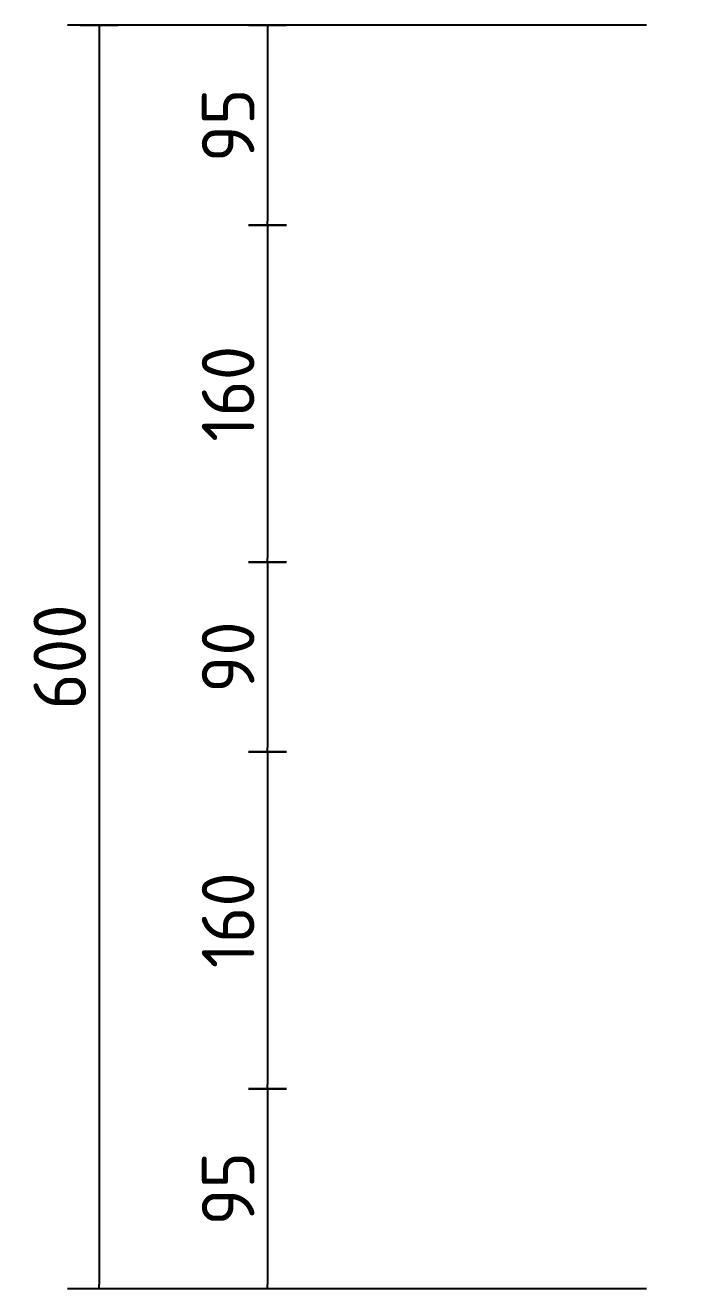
# Model space of a CAD drawing. Extents: x 0 to 420, y 0 to 297.
# Drawn here: x 130.3 to 161.2, y 169.8 to 229.8 of the extents above; entities that cross this region are included whole.
import ezdxf

# ---------------------------------------------------------------- set-up
doc = ezdxf.new("R2010")
doc.units = 0
doc.header["$LTSCALE"] = 0.3
doc.header["$MEASUREMENT"] = 0
doc.layers.get('0').update_dxf_attribs({"linetype": 'CONTINUOUS'})
doc.layers.get('DEFPOINTS').update_dxf_attribs({"linetype": 'CONTINUOUS'})
doc.layers.add('T25', color=1, linetype='CONTINUOUS')
doc.styles.add('iso', font='iso3098b.shx')
doc.dimstyles.new('SIGNSDIM', dxfattribs={"dimtxt": 2.5, "dimasz": 0.2, "dimexe": 1.5, "dimexo": 2, "dimtad": 1, "dimdec": 4, "dimlfac": 10, "dimrnd": 1, "dimdsep": 46, "dimtxsty": 'iso', "dimblk": 'SGNDIM', "dimcen": 2.5, "dimse2": 1, "dimadec": 0, "dimazin": 0, "dimtfac": 1, "dimtdec": 4, "dimtix": 1, "dimtmove": 0, "dimatfit": 3, "dimldrblk": 'SGNDIM', "dimfxl": 1, "dimtolj": 1, "dimtzin": 0, "dimarcsym": 0})

# ---------------------------------------------------------------- blocks, each defined once
blk = doc.blocks.new('SGNDIM')
for p, q in [((0, 4.5), (0, -4.5)), ((0, 0), (-1, 0))]:
    blk.add_line(p, q)
blk = doc.blocks.new('*D3')
at = {"layer": 'DEFPOINTS', "color": 0, "transparency": 16777216}
for p in [(161.811, 229.816), (133.811, 169.816), (161.811, 169.816)]:
    blk.add_point(p, dxfattribs=at)
at = {"layer": 'T25', "color": 0, "lineweight": -2, "transparency": 16777216}
for p, q in [((159.811, 229.816), (132.311, 229.816)), ((133.811, 229.616), (133.811, 170.016)), ((159.811, 169.816), (132.311, 169.816))]:
    blk.add_line(p, q, dxfattribs=at)
at = {"layer": 'T25', "color": 0, "lineweight": -2, "transparency": 16777216, "xscale": 0.2, "yscale": 0.2, "zscale": 0.2}
for p, rotation in [((133.811, 229.816), 90), ((133.811, 169.816), 270)]:
    blk.add_blockref('SGNDIM', p, dxfattribs=dict(at, rotation=rotation))
at = {"layer": 'T25', "color": 0, "transparency": 16777216, "insert": (131.936, 199.816), "char_height": 2.5, "attachment_point": 5, "rotation": 90, "style": 'iso'}
blk.add_mtext('\\A1;600', dxfattribs=at)
blk = doc.blocks.new('*D4')
at = {"layer": 'DEFPOINTS', "color": 0, "transparency": 16777216}
for p in [(154.478, 229.816), (141.811, 220.316), (154.478, 220.316)]:
    blk.add_point(p, dxfattribs=at)
at = {"layer": 'T25', "color": 0, "lineweight": -2, "transparency": 16777216}
for p, q in [((152.478, 229.816), (140.311, 229.816)), ((141.811, 229.616), (141.811, 220.516))]:
    blk.add_line(p, q, dxfattribs=at)
at = {"layer": 'T25', "color": 0, "lineweight": -2, "transparency": 16777216, "xscale": 0.2, "yscale": 0.2, "zscale": 0.2}
for p, rotation in [((141.811, 229.816), 90), ((141.811, 220.316), 270)]:
    blk.add_blockref('SGNDIM', p, dxfattribs=dict(at, rotation=rotation))
at = {"layer": 'T25', "color": 0, "transparency": 16777216, "insert": (139.936, 225.066), "char_height": 2.5, "attachment_point": 5, "rotation": 90, "style": 'iso'}
blk.add_mtext('\\A1;95', dxfattribs=at)
blk = doc.blocks.new('*D5')
at = {"layer": 'DEFPOINTS', "color": 0, "transparency": 16777216}
for p in [(168.478, 220.316), (141.811, 204.316), (168.478, 204.316)]:
    blk.add_point(p, dxfattribs=at)
at = {"layer": 'T25', "color": 0, "lineweight": -2, "transparency": 16777216}
blk.add_line((141.811, 220.116), (141.811, 204.516), dxfattribs=at)
at = {"layer": 'T25', "color": 0, "lineweight": -2, "transparency": 16777216, "xscale": 0.2, "yscale": 0.2, "zscale": 0.2}
for p, rotation in [((141.811, 220.316), 90), ((141.811, 204.316), 270)]:
    blk.add_blockref('SGNDIM', p, dxfattribs=dict(at, rotation=rotation))
at = {"layer": 'T25', "color": 0, "transparency": 16777216, "insert": (139.936, 212.316), "char_height": 2.5, "attachment_point": 5, "rotation": 90, "style": 'iso'}
blk.add_mtext('\\A1;160', dxfattribs=at)
blk = doc.blocks.new('*D6')
at = {"layer": 'DEFPOINTS', "color": 0, "transparency": 16777216}
for p in [(156.811, 204.316), (141.811, 195.316), (156.811, 195.316)]:
    blk.add_point(p, dxfattribs=at)
at = {"layer": 'T25', "color": 0, "lineweight": -2, "transparency": 16777216}
blk.add_line((141.811, 204.116), (141.811, 195.516), dxfattribs=at)
at = {"layer": 'T25', "color": 0, "lineweight": -2, "transparency": 16777216, "xscale": 0.2, "yscale": 0.2, "zscale": 0.2}
for p, rotation in [((141.811, 204.316), 90), ((141.811, 195.316), 270)]:
    blk.add_blockref('SGNDIM', p, dxfattribs=dict(at, rotation=rotation))
at = {"layer": 'T25', "color": 0, "transparency": 16777216, "insert": (139.936, 199.816), "char_height": 2.5, "attachment_point": 5, "rotation": 90, "style": 'iso'}
blk.add_mtext('\\A1;90', dxfattribs=at)
blk = doc.blocks.new('*D7')
at = {"layer": 'DEFPOINTS', "color": 0, "transparency": 16777216}
for p in [(168.478, 195.316), (141.811, 179.316), (168.478, 179.316)]:
    blk.add_point(p, dxfattribs=at)
at = {"layer": 'T25', "color": 0, "lineweight": -2, "transparency": 16777216}
blk.add_line((141.811, 195.116), (141.811, 179.516), dxfattribs=at)
at = {"layer": 'T25', "color": 0, "lineweight": -2, "transparency": 16777216, "xscale": 0.2, "yscale": 0.2, "zscale": 0.2}
for p, rotation in [((141.811, 195.316), 90), ((141.811, 179.316), 270)]:
    blk.add_blockref('SGNDIM', p, dxfattribs=dict(at, rotation=rotation))
at = {"layer": 'T25', "color": 0, "transparency": 16777216, "insert": (139.936, 187.316), "char_height": 2.5, "attachment_point": 5, "rotation": 90, "style": 'iso'}
blk.add_mtext('\\A1;160', dxfattribs=at)
blk = doc.blocks.new('*D8')
at = {"layer": 'DEFPOINTS', "color": 0, "transparency": 16777216}
for p in [(154.478, 179.316), (141.811, 169.816), (154.478, 169.816)]:
    blk.add_point(p, dxfattribs=at)
at = {"layer": 'T25', "color": 0, "lineweight": -2, "transparency": 16777216}
for p, q in [((141.811, 179.116), (141.811, 170.016)), ((152.478, 169.816), (140.311, 169.816))]:
    blk.add_line(p, q, dxfattribs=at)
at = {"layer": 'T25', "color": 0, "lineweight": -2, "transparency": 16777216, "xscale": 0.2, "yscale": 0.2, "zscale": 0.2}
for p, rotation in [((141.811, 179.316), 90), ((141.811, 169.816), 270)]:
    blk.add_blockref('SGNDIM', p, dxfattribs=dict(at, rotation=rotation))
at = {"layer": 'T25', "color": 0, "transparency": 16777216, "insert": (139.936, 174.566), "char_height": 2.5, "attachment_point": 5, "rotation": 90, "style": 'iso'}
blk.add_mtext('\\A1;95', dxfattribs=at)

msp = doc.modelspace()

# ---------------------------------------------------------------- dimensions: what is measured, and where the dimension line sits
at = {"layer": 'T25'}
for base, p1, p2, override, picture, middle in [((133.811251, 169.815571), (161.811251, 229.815571), (161.811251, 169.815571), {"dimse2": 0}, '*D3', (131.936251, 199.815571)), ((141.811251, 204.315571), (168.477917, 220.315571), (168.477917, 204.315571), {"dimse1": 1}, '*D5', (139.936251, 212.315571)), ((141.811251, 195.315571), (156.811251, 204.315571), (156.811251, 195.315571), {"dimse1": 1}, '*D6', (139.936251, 199.815571)), ((141.811251, 179.315571), (168.477917, 195.315571), (168.477917, 179.315571), {"dimse1": 1}, '*D7', (139.936251, 187.315571)), ((141.811251, 169.815571), (154.477917, 179.315571), (154.477917, 169.815571), {"dimse1": 1, "dimse2": 0}, '*D8', (139.936251, 174.565571))]:
    dim = msp.add_linear_dim(base=base, p1=p1, p2=p2, angle=90, dimstyle='SIGNSDIM', override=override, dxfattribs=at)
    dim.commit()
    dim.dimension.update_dxf_attribs({"geometry": picture, "text_midpoint": middle})
dim = msp.add_linear_dim(base=(141.811251, 220.315571), p1=(154.477917, 229.815571), p2=(154.477917, 220.315571), angle=90, dimstyle='SIGNSDIM', dxfattribs=at)
dim.commit()
dim.dimension.update_dxf_attribs({"geometry": '*D4', "text_midpoint": (139.936251, 225.065571)})

doc.saveas('drawing.dxf')
